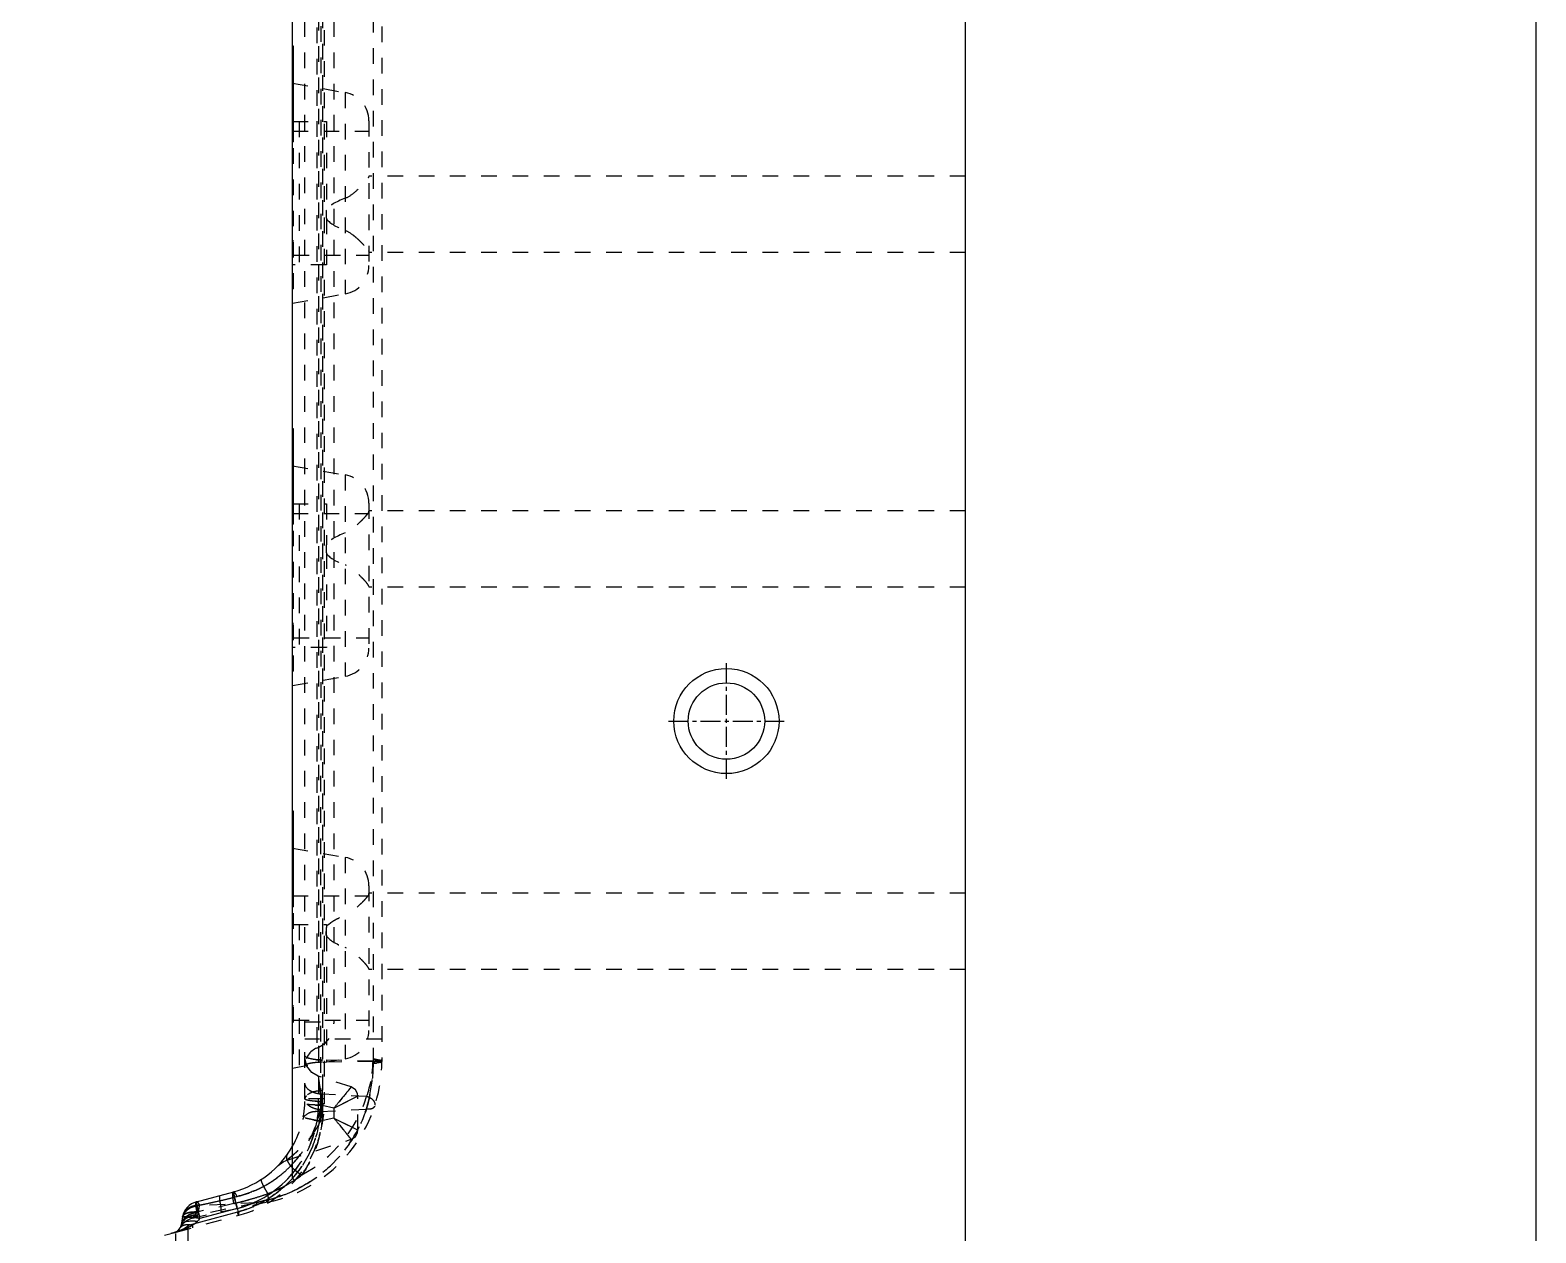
# Model space of a CAD drawing. Header units: millimetres. Extents: x 1572 to 4063, y -10865 to -3081.
# Drawn here: x 2905.6 to 3063.1, y -5954.5 to -5828.7 of the extents above; entities that cross this region are included whole.
import ezdxf

# ---------------------------------------------------------------- set-up
doc = ezdxf.new("R2010")
doc.units = ezdxf.units.MM
doc.header["$LTSCALE"] = 16.335
doc.linetypes.add('CENTER', pattern=[0.6, 0.375, -0.075, 0.075, -0.075])
doc.linetypes.add('HIDDEN', pattern=[0.2, 0.1, -0.1])
doc.layers.get('0').update_dxf_attribs({"linetype": 'CONTINUOUS'})
doc.layers.add('DEFAULT_2', color=8, linetype='HIDDEN')

msp = doc.modelspace()

# ---------------------------------------------------------------- linework, layer by layer
at = {"color": 7, "linetype": 'Continuous'}
for p, q in [((3003.456, -6047.99), (3003.457, -5667.99)), ((2933.077, -5948.821), (2933.077, -5723.853)), ((2933.197, -5830.411), (2933.077, -5830.411)), ((2933.197, -5840.411), (2933.197, -5830.411)), ((2933.197, -5840.411), (2933.077, -5840.411)), ((2933.197, -5870.411), (2933.077, -5870.411)), ((2933.197, -5880.411), (2933.197, -5870.411)), ((2933.197, -5880.411), (2933.077, -5880.411)), ((2933.197, -5910.411), (2933.077, -5910.411)), ((2933.197, -5920.411), (2933.197, -5910.411)), ((2933.197, -5920.411), (2933.077, -5920.411)), ((2923.036, -5951.266), (2926.934, -5950.222)), ((2921.577, -5952.859), (2921.429, -5953.697)), ((2927.343, -5952.344), (2922.165, -5953.732)), ((2927.301, -5951.981), (2923.403, -5953.026)), ((2919.688, -5954.765), (2920.911, -5954.437)), ((2922.165, -6047.99), (2922.165, -5953.732))]:
    msp.add_line(p, q, dxfattribs=at)
at = {"color": 1, "linetype": 'CENTER', "ltscale": 0.342088}
for p, q in [((2978.456, -5907.04), (2978.456, -5894.94)), ((2972.406, -5900.99), (2984.506, -5900.99))]:
    msp.add_line(p, q, dxfattribs=at)
msp.add_lwpolyline([(3063.099, -6133.841), (2308.268, -6133.841), (2308.268, -5613.499), (3063.099, -5613.499)], close=True)
at = {"color": 7, "linetype": 'Continuous'}
for radius in [5.5, 4]:
    msp.add_circle((2978.456, -5900.99), radius, dxfattribs=at)
for centre, radius, start, end in [((2924.333, -5940.514), 10.05, 284.99989, 330.59187), ((2924.512, -5941.026), 11.258, 317.81015, 319.54571), ((2923.557, -5953.208), 2.01, 104.99972, 169.99989), ((2960.37, -5943.307), 34.187, 193.49924, 194.69818), ((2919.812, -5973.906), 21.186, 81.94241, 82.15882), ((2919.512, -5976.027), 23.328, 80.3979, 81.94247), ((2951.316, -5979.333), 38.357, 136.69633, 137.31776), ((2957.94, -5943.967), 35.705, 193.57238, 194.6969), ((2924.42, -5941.215), 11.145, 284.9798, 286.45628), ((2914.432, -5935.155), 20.301, 287.13242, 288.15051), ((2915.495, -5938.388), 16.898, 288.14336, 288.89192), ((2916.236, -5940.561), 14.602, 288.90197, 289.39188), ((2916.786, -5942.121), 12.948, 289.38677, 290.10708), ((2920.439, -5953.523), 1.005, 314.65408, 349.99989), ((2917.95, -5945.268), 9.593, 290.04293, 291.86425), ((2923.101, -5954.939), 2.01, 135.4516, 151.97979), ((2919.056, -5948.039), 6.609, 291.91218, 293.16148), ((2921.948, -5954.528), 0.823, 116.194, 120.26638)]:
    msp.add_arc(centre, radius, start, end, dxfattribs=at)
for points, knots in [([(2933.077, -5948.821), (2932.566, -5949.383), (2931.448, -5950.402), (2929.512, -5951.611), (2928.086, -5952.146), (2927.343, -5952.344)], [0, 0, 0, 0, 0.3344149, 0.6615054, 1, 1, 1, 1]), ([(2927.578, -5951.903), (2928.583, -5951.607), (2930.518, -5950.727), (2932.149, -5949.363), (2932.853, -5948.586)], [0, 0, 0, 0, 0.4998282, 1, 1, 1, 1]), ([(2923.232, -5952.346), (2923.197, -5952.2), (2923.137, -5951.941), (2923.073, -5951.637), (2923.042, -5951.452), (2923.029, -5951.355), (2923.027, -5951.304), (2923.029, -5951.268), (2923.036, -5951.266)], [0, 0, 0, 0, 0.408917, 0.7252163, 0.8413008, 0.9261722, 0.9786942, 1, 1, 1, 1]), ([(2926.934, -5950.222), (2926.927, -5950.223), (2926.926, -5950.258), (2926.927, -5950.306), (2926.939, -5950.398), (2926.969, -5950.579), (2927.031, -5950.882), (2927.092, -5951.141), (2927.127, -5951.288)], [0, 0, 0, 0, 0.020259, 0.0707882, 0.1527347, 0.2658056, 0.5831241, 1, 1, 1, 1]), ([(2921.577, -5952.859), (2921.58, -5952.844), (2921.643, -5952.832), (2921.734, -5952.827), (2921.908, -5952.831), (2922.037, -5952.841), (2922.112, -5952.848)], [0, 0, 0, 0, 0.0792529, 0.2704481, 0.5779607, 1, 1, 1, 1]), ([(2922.112, -5952.848), (2922.157, -5952.852), (2922.354, -5952.872), (2922.55, -5952.897), (2922.703, -5952.918)], [0, 0, 0, 0, 0.2236701, 1, 1, 1, 1]), ([(2927.301, -5951.981), (2927.312, -5952.011), (2927.348, -5952.125), (2927.372, -5952.242), (2927.39, -5952.328)], [0, 0, 0, 0, 0.2622026, 1, 1, 1, 1]), ([(2921.586, -5953.497), (2921.565, -5953.511), (2921.496, -5953.562), (2921.44, -5953.638), (2921.429, -5953.697)], [0, 0, 0, 0, 0.2981889, 1, 1, 1, 1]), ([(2922.031, -5953.685), (2921.99, -5953.687), (2921.837, -5953.7), (2921.685, -5953.741), (2921.585, -5953.79)], [0, 0, 0, 0, 0.2716977, 1, 1, 1, 1]), ([(2921.946, -5953.36), (2921.91, -5953.368), (2921.785, -5953.399), (2921.663, -5953.447), (2921.586, -5953.497)], [0, 0, 0, 0, 0.2894241, 1, 1, 1, 1]), ([(2922.48, -5953.303), (2922.432, -5953.304), (2922.253, -5953.312), (2922.074, -5953.332), (2921.946, -5953.36)], [0, 0, 0, 0, 0.2700622, 1, 1, 1, 1])]:
    msp.add_open_spline(points, degree=3, knots=knots, dxfattribs=at)
for points in [[(2923.12, -5953.33), (2922.907, -5953.308), (2922.693, -5953.298), (2922.48, -5953.303)], [(2921.439, -5953.883), (2921.385, -5953.927), (2921.337, -5953.981), (2921.301, -5954.04)], [(2921.533, -5953.818), (2921.5, -5953.837), (2921.468, -5953.859), (2921.439, -5953.883)], [(2921.785, -5954.052), (2921.743, -5954.075), (2921.699, -5954.096), (2921.655, -5954.116)], [(2922.008, -5953.913), (2921.938, -5953.965), (2921.862, -5954.011), (2921.785, -5954.052)], [(2922.105, -5953.831), (2922.075, -5953.861), (2922.042, -5953.887), (2922.008, -5953.913)]]:
    msp.add_open_spline(points, degree=3, dxfattribs=at)
at = {"layer": 'DEFAULT_2', "color": 8, "linetype": 'HIDDEN'}
for p, q in [((2934.383, -5940.514), (2934.383, -5740.251)), ((2936.06, -5941.034), (2936.078, -5740.158)), ((2936.393, -5740.508), (2936.393, -5941.034)), ((2935.819, -5742.203), (2935.819, -5940.514)), ((2936.218, -5774.622), (2936.218, -5940.03)), ((2941.506, -5775.085), (2941.506, -5936.777)), ((2942.423, -5776.086), (2942.423, -5936.57)), ((2935.643, -5785.991), (2935.643, -5935.189)), ((2937.398, -5788.596), (2937.398, -5932.584)), ((2933.077, -5834.28), (2938.597, -5835.253)), ((2933.197, -5835.411), (2933.077, -5835.411)), ((2938.597, -5835.253), (2938.597, -5856.306)), ((2933.077, -5838.28), (2936.624, -5838.28)), ((2933.776, -5838.28), (2933.776, -5853.28)), ((2936.624, -5838.28), (2936.624, -5847.542)), ((2941.076, -5838.208), (2941.076, -5853.352)), ((2933.077, -5839.28), (2941.076, -5839.28)), ((2933.197, -5855.78), (2933.197, -5840.411)), ((3003.456, -5843.99), (2941.076, -5843.99)), ((2933.197, -5845.78), (2933.077, -5845.78)), ((2936.624, -5848.438), (2936.624, -5853.28)), ((2933.197, -5850.78), (2933.077, -5850.78)), ((2933.197, -5852.28), (2941.076, -5852.28)), ((3003.456, -5851.99), (2941.076, -5851.99)), ((2936.624, -5853.28), (2933.077, -5853.28)), ((2933.197, -5855.78), (2933.077, -5855.78)), ((2933.077, -5857.28), (2938.597, -5856.306)), ((2933.077, -5874.28), (2938.597, -5875.253)), ((2933.197, -5875.411), (2933.077, -5875.411)), ((2938.597, -5875.253), (2938.597, -5896.306)), ((2933.077, -5878.28), (2936.624, -5878.28)), ((2933.077, -5879.28), (2941.076, -5879.28)), ((2933.776, -5878.28), (2933.776, -5893.28)), ((2936.624, -5878.28), (2936.624, -5882.542)), ((2941.076, -5878.208), (2941.076, -5893.352)), ((3003.456, -5878.99), (2941.076, -5878.99)), ((2933.197, -5895.78), (2933.197, -5880.411)), ((2936.624, -5883.438), (2936.624, -5893.28)), ((2933.197, -5885.78), (2933.077, -5885.78)), ((3003.456, -5886.99), (2941.076, -5886.99)), ((2933.197, -5890.78), (2933.077, -5890.78)), ((2936.624, -5893.28), (2933.077, -5893.28)), ((2933.197, -5892.28), (2941.076, -5892.28)), ((2933.197, -5895.78), (2933.077, -5895.78)), ((2933.077, -5897.28), (2938.597, -5896.306)), ((2933.077, -5914.28), (2938.597, -5915.253)), ((2933.197, -5915.411), (2933.077, -5915.411)), ((2938.597, -5915.253), (2938.597, -5936.306)), ((2941.076, -5918.208), (2941.076, -5933.352)), ((2933.077, -5919.28), (2941.076, -5919.28)), ((3003.456, -5918.99), (2941.076, -5918.99)), ((2933.197, -5935.78), (2933.197, -5920.411)), ((2933.077, -5922.28), (2936.645, -5922.28)), ((2933.776, -5922.28), (2933.776, -5937.156)), ((2936.624, -5923.438), (2936.624, -5936.654)), ((2933.197, -5925.78), (2933.077, -5925.78)), ((3003.456, -5926.99), (2941.076, -5926.99)), ((2933.197, -5930.78), (2933.077, -5930.78)), ((2933.197, -5932.28), (2941.076, -5932.28)), ((2934.383, -5932.447), (2937.398, -5932.447)), ((2942.423, -5934.276), (2934.383, -5934.276)), ((2933.197, -5935.78), (2933.077, -5935.78)), ((2933.077, -5937.28), (2938.597, -5936.306)), ((2941.504, -5936.551), (2936.218, -5936.446)), ((2941.506, -5936.585), (2936.218, -5936.673)), ((2941.506, -5936.36), (2941.504, -5936.551)), ((2939.216, -5939.257), (2935.772, -5938.138)), ((2936.393, -5940.514), (2934.383, -5940.514)), ((2935.815, -5941.043), (2935.819, -5940.514)), ((2940.837, -5940.267), (2936.218, -5940.03)), ((2937.408, -5941.474), (2939.911, -5940.212)), ((2939.77, -5940.283), (2937.408, -5941.474)), ((2939.216, -5939.257), (2938.941, -5939.599)), ((2939.911, -5940.212), (2939.77, -5940.283)), ((2939.911, -5943.777), (2939.911, -5940.213)), ((2935.817, -5940.866), (2935.815, -5941.043)), ((2935.941, -5941.84), (2940.805, -5941.576)), ((2936.393, -5941.034), (2936.06, -5941.034)), ((2937.408, -5941.474), (2936.199, -5941.19)), ((2936.217, -5941.13), (2936.216, -5941.676)), ((2937.408, -5941.474), (2937.408, -5942.515)), ((2937.408, -5942.515), (2935.99, -5942.848)), ((2939.91, -5943.777), (2937.408, -5942.515)), ((2937.408, -5942.515), (2939.89, -5943.767)), ((2932.433, -5946.937), (2939.216, -5944.733)), ((2930.482, -5951.315), (2922.683, -5952.973)), ((2926.956, -5951.448), (2923.092, -5952.341)), ((2929.311, -5951.377), (2923.179, -5952.68)), ((2923.242, -5952.401), (2923.368, -5951.69)), ((2929.311, -5951.377), (2923.368, -5951.69)), ((2927.281, -5950.719), (2926.968, -5950.796)), ((2929.994, -5951.193), (2930.068, -5951.175)), ((2920.911, -5954.437), (2927.454, -5952.683)), ((2920.888, -5962.746), (2920.888, -5954.422))]:
    msp.add_line(p, q, dxfattribs=at)
for points in [[(2935.772, -5938.138), (2935.091, -5937.757), (2934.569, -5937.069), (2934.383, -5936.226)], [(2939.911, -5940.212), (2939.878, -5939.959), (2939.679, -5939.571), (2939.334, -5939.303), (2939.217, -5939.257)], [(2939.217, -5944.732), (2939.306, -5944.698), (2939.657, -5944.444), (2939.868, -5944.066), (2939.91, -5943.777)], [(2931.596, -5947.461), (2932.11, -5947.073), (2932.427, -5946.939)]]:
    msp.add_lwpolyline(points, dxfattribs=at)
for centre, radius, start, end in [((2938.076, -5838.208), 3, 359.99989, 79.99989), ((2938.076, -5853.352), 3, 279.99989, 359.99989), ((2938.076, -5878.208), 3, 359.99989, 79.99989), ((2938.076, -5893.352), 3, 279.99989, 359.99989), ((2938.076, -5918.208), 3, 359.99989, 79.99989), ((2934.598, -5932.591), 2.8, 291.91181, 359.99989), ((2938.076, -5933.352), 3, 279.99989, 359.99989), ((2936.393, -5937.053), 2.01, 111.91181, 179.99989), ((2927.348, -5936.57), 15.075, 281.99989, 359.99989), ((2936.37, -5928.676), 7.771, 263.60522, 268.87537), ((2929.652, -5936.342), 11.854, 340.66161, 358.9863), ((2924.723, -5936.783), 16.783, 348.67154, 0.02142), ((2929.82, -5936.352), 11.686, 352.55115, 359.02127), ((2941.374, -5940.433), 3.884, 82.66408, 88.07505), ((2941.43, -5940.585), 4.225, 84.02199, 88.97724), ((2941.43, -5931.947), 4.639, 270.92912, 275.44122), ((2941.43, -5932.511), 4.266, 271.01253, 275.92024), ((3213.794, -5899.004), 280.763, 188.01207, 188.34353), ((2924.333, -5940.514), 10.05, 330.59187, 359.99989), ((2927.269, -5935.937), 14.242, 298.45708, 342.30096), ((2936.377, -5943.759), 4.127, 92.21014, 102.20112), ((2927.204, -5939.623), 9.014, 345.75907, 359.92567), ((3270.791, -5890.865), 338.338, 188.30678, 188.48397), ((2927.322, -5939.634), 8.896, 350.43195, 359.99177), ((2924.966, -5936.826), 16.536, 345.01901, 347.09503), ((2925.009, -5936.835), 16.492, 347.09439, 348.65367), ((2924.333, -5940.888), 11.483, 284.97894, 359.22937), ((2924.333, -5941.034), 12.06, 284.99989, 359.99989), ((2935.703, -5944.714), 2.883, 85.26912, 97.9632), ((2936.355, -5927.854), 12.928, 266.04261, 269.11603), ((2956.46, -5583.031), 358.732, 266.64829, 266.76218), ((2924.443, -5939.307), 11.774, 341.991, 347.57394), ((2927.113, -5939.603), 9.107, 345.77698, 350.46045), ((2924.164, -5940.515), 12.054, 348.83844, 356.78677), ((2931.467, -5941.482), 4.741, 5.17394, 8.50989), ((2931.499, -5941.478), 4.708, 3.50257, 8.51912), ((2931.605, -5941.469), 4.603, 3.47306, 5.16882), ((2917.571, -5924.644), 26.014, 319.6883, 319.89842), ((2927.293, -5937.165), 14.214, 327.34292, 341.91187), ((2925.043, -5936.847), 16.456, 343.29771, 345.02004), ((2956.249, -5840.892), 103.949, 258.36805, 258.76166), ((2928.492, -5939.434), 8.229, 327.18526, 330.44207), ((2924.377, -5939.286), 11.843, 341.02831, 341.99432), ((2927.171, -5937.065), 14.371, 299.49237, 327.2701), ((2923.327, -5934.692), 15.257, 307.88091, 309.70353), ((2923.755, -5935.198), 14.595, 309.68053, 312.35525), ((2924.6, -5939.448), 11.57, 319.11391, 320.81788), ((2924.414, -5939.261), 11.834, 308.36671, 311.54578), ((2924.449, -5939.301), 11.781, 311.54811, 312.02328), ((2924.488, -5939.344), 11.723, 312.02078, 316.27004), ((2935.506, -5945.399), 3.357, 220.52182, 223.30527), ((2924.566, -5939.419), 11.615, 316.2738, 319.11389), ((2935.781, -5945.138), 3.737, 223.33693, 231.47773), ((2936, -5944.862), 4.089, 231.48453, 238.1481), ((2924.706, -5936.127), 15.475, 304.94751, 307.16865), ((2935.925, -5944.986), 3.944, 238.12163, 241.70093), ((2924.694, -5939.544), 11.449, 291.87253, 295.27035), ((2924.922, -5940.047), 10.897, 295.31653, 299.37561), ((2939.781, -5944.685), 10.906, 208.34419, 211.70878), ((2926.067, -5938.292), 12.911, 290.09507, 296.06186), ((2923.916, -5940.476), 12.392, 307.05653, 317.66564), ((2925.79, -5937.698), 13.567, 296.00991, 298.00534), ((2925.853, -5937.814), 13.434, 298.00088, 301.74457), ((2925.597, -5937.413), 13.91, 301.77261, 304.57277), ((2926.942, -5936.663), 14.834, 294.29699, 296.80023), ((2925.159, -5936.768), 14.69, 304.55175, 304.93083), ((2927.067, -5936.911), 14.556, 296.79983, 299.54862), ((2919.972, -5950.782), 3.515, 345.02698, 346.36928), ((2913.211, -5900.131), 52.476, 281.18228, 282.52686), ((2906.883, -5871.664), 81.638, 282.52928, 283.44646), ((2887.242, -5789.371), 166.242, 283.43479, 283.82552), ((2919.213, -5917.967), 34.365, 283.0219, 283.28478), ((2919.234, -5918.058), 34.271, 283.28481, 283.4847), ((2919.324, -5918.427), 33.891, 283.48198, 285.15045), ((2924.36, -5941.141), 11.593, 285.67833, 295.97943), ((2919.536, -5919.205), 33.085, 285.14886, 287.04213), ((2919.697, -5919.739), 32.528, 287.04658, 287.33913), ((2935.016, -5971.259), 20.685, 104.05121, 106.0102), ((2920.487, -5922.218), 29.926, 287.30977, 289.55464), ((2924.452, -5941.344), 11.371, 296.00665, 296.40171), ((2924.423, -5941.286), 11.435, 296.40265, 299.59037), ((2936.401, -5976.458), 26.064, 103.40485, 104.06173), ((2924.112, -5940.75), 12.055, 299.62015, 307.0989), ((2932.007, -5950.499), 1.756, 200.15916, 201.91859), ((2926.773, -5936.259), 15.271, 283.58305, 288.95623), ((2926.462, -5951.165), 4.11, 5.59269, 10.47644), ((2927.42, -5951.071), 3.147, 3.43252, 5.59564), ((2926.82, -5936.389), 15.134, 288.94908, 294.28992), ((2922.749, -5953.197), 1.213, 164.04488, 169.9503), ((2922.953, -5954.053), 1.575, 125.55843, 146.64299), ((2923.101, -5954.939), 2.01, 101.99989, 135.4516), ((2922.956, -5953.155), 1.415, 145.52887, 155.00857), ((2923.024, -5953.304), 1.509, 146.74305, 151.31768), ((2923.078, -5953.341), 1.575, 125.56164, 146.68058), ((2922.878, -5955.723), 3.385, 93.6911, 96.10721), ((2923.128, -5954.927), 2.247, 88.7019, 104.2137), ((2922.906, -5956.195), 3.859, 87.24863, 93.66101), ((2925.521, -5954.133), 3.014, 148.50845, 150.5758), ((2921.773, -5950.915), 2.257, 304.24919, 308.55563), ((2920.283, -5951.88), 3.005, 344.55885, 350.00925), ((2920.189, -5951.857), 3.101, 344.61206, 346.38454), ((2924.343, -5941.09), 11.647, 284.93813, 285.69178), ((2914.903, -5936.617), 18.765, 287.87125, 288.4667), ((2920.439, -5953.523), 1.005, 284.99989, 314.65408), ((2915.557, -5938.576), 16.7, 288.46782, 288.89226), ((2916.447, -5941.164), 13.964, 288.8758, 289.88365), ((2917.832, -5944.965), 9.918, 289.82887, 291.76573), ((2922.554, -5954.107), 1.189, 160.14254, 164.54267), ((2922.624, -5953.909), 1.214, 163.99275, 169.94962), ((2922.66, -5954.146), 1.301, 151.80792, 160.08688), ((2922.726, -5953.938), 1.32, 159.00487, 164.00826), ((2922.434, -5953.896), 1.026, 152.41997, 158.95431), ((2918.778, -5947.36), 7.343, 291.83722, 292.25364), ((2922.748, -5954.193), 1.401, 147.06273, 151.85688), ((2919.081, -5948.1), 6.543, 292.25352, 292.7346), ((2922.798, -5954.225), 1.461, 141.96657, 147.06386), ((2919.313, -5948.653), 5.944, 292.7357, 293.19909), ((2920.859, -5952.323), 1.962, 298.21007, 302.17616), ((2919.252, -5947.905), 6.718, 294.12106, 295.72781), ((2918.963, -5947.318), 7.373, 295.76792, 299.46542), ((2921.533, -5951.756), 2.238, 307.02088, 309.86828)]:
    msp.add_arc(centre, radius, start, end, dxfattribs=at)
for centre, start_param, end_param in [((2959.166, -5847.99), 2.7062316, 3.0293748), ((2959.166, -5847.99), -3.0293748, -2.7062316), ((2959.166, -5882.99), 2.7062316, 3.0293748), ((2959.166, -5882.99), -3.0293748, -2.7062316), ((2959.166, -5922.99), -3.0293748, -2.7062316)]:
    msp.add_ellipse(centre, major_axis=(22.685, 0), ratio=0.176327, start_param=start_param, end_param=end_param, dxfattribs=at)
for points, knots in [([(2938.597, -5846.303), (2938.952, -5846.168), (2939.55, -5845.737), (2940.186, -5845.15), (2940.607, -5844.71), (2940.847, -5844.438), (2940.999, -5844.229), (2941.076, -5844.098), (2941.076, -5844.047)], [0, 0, 0, 0, 0.3353039, 0.6369211, 0.766415, 0.8746103, 0.9543723, 1, 1, 1, 1]), ([(2938.597, -5849.677), (2938.952, -5849.811), (2939.55, -5850.243), (2940.186, -5850.829), (2940.607, -5851.27), (2940.847, -5851.542), (2940.999, -5851.751), (2941.076, -5851.881), (2941.076, -5851.933)], [0, 0, 0, 0, 0.3353039, 0.6369211, 0.766415, 0.8746103, 0.9543723, 1, 1, 1, 1]), ([(2940.594, -5851.26), (2940.328, -5850.971), (2939.884, -5850.538), (2939.219, -5850.001), (2938.818, -5849.761), (2938.597, -5849.677)], [0, 0, 0, 0, 0.4600467, 0.7233234, 1, 1, 1, 1]), ([(2940.961, -5879.28), (2940.852, -5879.434), (2940.56, -5879.766), (2940.045, -5880.286), (2939.402, -5880.85), (2938.89, -5881.192), (2938.597, -5881.303)], [0, 0, 0, 0, 0.1802658, 0.4217587, 0.699902, 1, 1, 1, 1]), ([(2940.188, -5880.137), (2940.345, -5879.983), (2940.613, -5879.707), (2940.866, -5879.415), (2940.961, -5879.28)], [0, 0, 0, 0, 0.5701168, 1, 1, 1, 1]), ([(2941.076, -5879.042), (2941.076, -5879.076), (2941.04, -5879.161), (2940.993, -5879.235), (2940.961, -5879.28)], [0, 0, 0, 0, 0.3778653, 1, 1, 1, 1]), ([(2941.049, -5879.136), (2941.053, -5879.127), (2941.066, -5879.097), (2941.076, -5879.065), (2941.076, -5879.042)], [0, 0, 0, 0, 0.3080894, 1, 1, 1, 1]), ([(2941.076, -5886.933), (2941.076, -5886.881), (2940.999, -5886.751), (2940.846, -5886.542), (2940.607, -5886.27), (2940.186, -5885.829), (2939.55, -5885.243), (2938.952, -5884.811), (2938.597, -5884.677)], [0, 0, 0, 0, 0.0456126, 0.1253641, 0.2335645, 0.3630692, 0.6647095, 1, 1, 1, 1]), ([(2940.961, -5919.28), (2940.852, -5919.434), (2940.56, -5919.766), (2940.045, -5920.286), (2939.402, -5920.85), (2938.89, -5921.192), (2938.597, -5921.303)], [0, 0, 0, 0, 0.1802658, 0.4217587, 0.699902, 1, 1, 1, 1]), ([(2940.188, -5920.137), (2940.345, -5919.983), (2940.613, -5919.707), (2940.865, -5919.415), (2940.961, -5919.28)], [0, 0, 0, 0, 0.5701168, 1, 1, 1, 1]), ([(2941.076, -5919.042), (2941.076, -5919.076), (2941.04, -5919.161), (2940.993, -5919.235), (2940.961, -5919.28)], [0, 0, 0, 0, 0.3778653, 1, 1, 1, 1]), ([(2941.049, -5919.136), (2941.053, -5919.127), (2941.066, -5919.097), (2941.076, -5919.065), (2941.076, -5919.042)], [0, 0, 0, 0, 0.3080894, 1, 1, 1, 1]), ([(2936.624, -5922.411), (2936.706, -5922.364), (2936.865, -5922.259), (2937.085, -5922.078), (2937.313, -5921.907), (2937.644, -5921.721), (2938.069, -5921.512), (2938.42, -5921.37), (2938.597, -5921.303)], [0, 0, 0, 0, 0.1251014, 0.2504391, 0.3754466, 0.5005557, 0.7504113, 1, 1, 1, 1]), ([(2936.645, -5922.28), (2936.637, -5922.398), (2936.612, -5922.633), (2936.613, -5922.871), (2936.613, -5922.99)], [0, 0, 0, 0, 0.4978755, 1, 1, 1, 1]), ([(2941.076, -5926.933), (2941.076, -5926.881), (2940.999, -5926.751), (2940.846, -5926.542), (2940.607, -5926.27), (2940.186, -5925.829), (2939.55, -5925.243), (2938.952, -5924.811), (2938.597, -5924.677)], [0, 0, 0, 0, 0.0456126, 0.1253641, 0.2335645, 0.3630692, 0.6647095, 1, 1, 1, 1]), ([(2936.218, -5936.446), (2935.98, -5936.441), (2935.54, -5936.414), (2935.03, -5936.337), (2934.699, -5936.239), (2934.513, -5936.162), (2934.383, -5936.06), (2934.383, -5935.989)], [0, 0, 0, 0, 0.3668147, 0.6753125, 0.7957221, 0.8896211, 1, 1, 1, 1]), ([(2934.911, -5936.299), (2934.775, -5936.265), (2934.588, -5936.213), (2934.383, -5936.059), (2934.383, -5935.989)], [0, 0, 0, 0, 0.6671627, 1, 1, 1, 1]), ([(2936.218, -5936.673), (2935.98, -5936.677), (2935.546, -5936.696), (2934.961, -5936.78), (2934.601, -5936.86), (2934.383, -5936.989), (2934.383, -5937.054)], [0, 0, 0, 0, 0.3727549, 0.6850751, 0.8985138, 1, 1, 1, 1]), ([(2935.512, -5936.71), (2935.235, -5936.736), (2934.867, -5936.79), (2934.495, -5936.91), (2934.383, -5937.01), (2934.383, -5937.054)], [0, 0, 0, 0, 0.6880307, 0.8920449, 1, 1, 1, 1]), ([(2936.218, -5936.673), (2936.157, -5936.674), (2935.922, -5936.68), (2935.686, -5936.694), (2935.512, -5936.71)], [0, 0, 0, 0, 0.2572951, 1, 1, 1, 1]), ([(2941.506, -5936.777), (2941.506, -5937.209), (2941.444, -5938.829), (2941.147, -5940.439), (2940.805, -5941.576)], [0, 0, 0, 0, 0.2668934, 1, 1, 1, 1]), ([(2942.421, -5936.795), (2942.422, -5936.76), (2942.321, -5936.681), (2942.025, -5936.591), (2941.724, -5936.559), (2941.504, -5936.551)], [0, 0, 0, 0, 0.1081419, 0.3245744, 1, 1, 1, 1]), ([(2941.506, -5936.36), (2941.621, -5936.362), (2941.838, -5936.374), (2942.131, -5936.417), (2942.317, -5936.466), (2942.423, -5936.536), (2942.423, -5936.57)], [0, 0, 0, 0, 0.3591203, 0.6807011, 0.8965101, 1, 1, 1, 1]), ([(2941.506, -5936.585), (2941.625, -5936.583), (2941.842, -5936.573), (2942.134, -5936.532), (2942.314, -5936.491), (2942.423, -5936.427), (2942.423, -5936.394)], [0, 0, 0, 0, 0.372712, 0.6849625, 0.8984708, 1, 1, 1, 1]), ([(2942.423, -5936.57), (2942.423, -5936.603), (2942.317, -5936.672), (2942.132, -5936.721), (2941.838, -5936.763), (2941.621, -5936.775), (2941.506, -5936.777)], [0, 0, 0, 0, 0.1029461, 0.3186138, 0.6404197, 1, 1, 1, 1]), ([(2942.423, -5936.394), (2942.423, -5936.415), (2942.37, -5936.462), (2942.19, -5936.526), (2942.008, -5936.551), (2941.87, -5936.565)], [0, 0, 0, 0, 0.103406, 0.3026848, 1, 1, 1, 1]), ([(2942.423, -5936.57), (2942.423, -5936.591), (2942.372, -5936.642), (2942.191, -5936.713), (2942.008, -5936.74), (2941.87, -5936.755)], [0, 0, 0, 0, 0.1082085, 0.3083781, 1, 1, 1, 1]), ([(2936.218, -5940.03), (2935.984, -5940.018), (2935.636, -5939.96), (2935.201, -5939.81), (2934.722, -5939.572), (2934.383, -5939.172), (2934.383, -5938.854)], [0, 0, 0, 0, 0.3015273, 0.4503939, 0.5892381, 1, 1, 1, 1]), ([(2934.525, -5939.281), (2934.503, -5939.247), (2934.427, -5939.116), (2934.383, -5938.964), (2934.383, -5938.854)], [0, 0, 0, 0, 0.2732911, 1, 1, 1, 1]), ([(2936.156, -5940.78), (2936.063, -5940.157), (2936.016, -5939.901), (2935.741, -5937.879), (2935.772, -5938.138)], [0, 0, 0, 0, 0.7075722, 1, 1, 1, 1]), ([(2936.218, -5939.635), (2935.985, -5939.644), (2935.532, -5939.705), (2934.874, -5939.88), (2934.383, -5940.249), (2934.383, -5940.514)], [0, 0, 0, 0, 0.3262621, 0.6276943, 1, 1, 1, 1]), ([(2934.525, -5940.194), (2934.503, -5940.22), (2934.431, -5940.312), (2934.383, -5940.43), (2934.383, -5940.514)], [0, 0, 0, 0, 0.2867445, 1, 1, 1, 1]), ([(2936.218, -5941.676), (2935.984, -5941.664), (2935.637, -5941.607), (2935.201, -5941.459), (2934.724, -5941.225), (2934.383, -5940.83), (2934.383, -5940.514)], [0, 0, 0, 0, 0.302673, 0.4519604, 0.5910208, 1, 1, 1, 1]), ([(2936.156, -5940.781), (2935.931, -5940.777), (2935.507, -5940.759), (2934.96, -5940.711), (2934.596, -5940.64), (2934.43, -5940.577), (2934.383, -5940.533), (2934.383, -5940.514)], [0, 0, 0, 0, 0.3704273, 0.6972598, 0.9103399, 0.9691542, 1, 1, 1, 1]), ([(2935.463, -5940.751), (2935.312, -5940.741), (2935.049, -5940.719), (2934.7, -5940.662), (2934.503, -5940.611), (2934.383, -5940.547), (2934.383, -5940.514)], [0, 0, 0, 0, 0.4031764, 0.71404, 0.9115424, 1, 1, 1, 1]), ([(2935.505, -5939.909), (2935.397, -5939.878), (2935.029, -5939.751), (2934.68, -5939.515), (2934.525, -5939.281)], [0, 0, 0, 0, 0.2855247, 1, 1, 1, 1]), ([(2936.218, -5940.03), (2936.159, -5940.027), (2935.918, -5940.007), (2935.68, -5939.96), (2935.505, -5939.909)], [0, 0, 0, 0, 0.2445773, 1, 1, 1, 1]), ([(2936.216, -5941.676), (2936.216, -5941.54), (2936.218, -5940.992), (2936.219, -5940.443), (2936.22, -5940.03)], [0, 0, 0, 0, 0.2470919, 1, 1, 1, 1]), ([(2937.408, -5941.474), (2937.636, -5941.205), (2937.962, -5940.804), (2938.378, -5940.295), (2938.652, -5939.957), (2938.868, -5939.693), (2939.065, -5939.439), (2939.125, -5939.381), (2939.225, -5939.239), (2939.216, -5939.257)], [0, 0, 0, 0, 0.3702951, 0.5402303, 0.6921405, 0.8200839, 0.9176209, 0.9790448, 1, 1, 1, 1]), ([(2937.408, -5941.474), (2937.636, -5941.205), (2937.962, -5940.804), (2938.378, -5940.295), (2938.652, -5939.957), (2938.868, -5939.693), (2939.065, -5939.439), (2939.125, -5939.381), (2939.225, -5939.239), (2939.216, -5939.257)], [0, 0, 0, 0, 0.3702951, 0.5402303, 0.6921405, 0.8200839, 0.9176209, 0.9790448, 1, 1, 1, 1]), ([(2937.408, -5941.474), (2937.636, -5941.205), (2937.962, -5940.804), (2938.378, -5940.295), (2938.652, -5939.957), (2938.868, -5939.693), (2939.065, -5939.439), (2939.125, -5939.381), (2939.225, -5939.239), (2939.216, -5939.257)], [0, 0, 0, 0, 0.3702951, 0.5402303, 0.6921405, 0.8200839, 0.9176209, 0.9790448, 1, 1, 1, 1]), ([(2937.408, -5941.474), (2937.636, -5941.205), (2937.962, -5940.804), (2938.378, -5940.295), (2938.652, -5939.957), (2938.868, -5939.693), (2939.065, -5939.439), (2939.125, -5939.381), (2939.225, -5939.239), (2939.216, -5939.257)], [0, 0, 0, 0, 0.3702951, 0.5402303, 0.6921405, 0.8200839, 0.9176209, 0.9790448, 1, 1, 1, 1]), ([(2937.408, -5941.474), (2937.636, -5941.205), (2937.962, -5940.804), (2938.378, -5940.295), (2938.652, -5939.957), (2938.868, -5939.693), (2939.065, -5939.439), (2939.125, -5939.381), (2939.225, -5939.239), (2939.216, -5939.257)], [0, 0, 0, 0, 0.3702951, 0.5402303, 0.6921405, 0.8200839, 0.9176209, 0.9790448, 1, 1, 1, 1]), ([(2937.408, -5941.474), (2937.636, -5941.205), (2937.962, -5940.804), (2938.378, -5940.295), (2938.652, -5939.957), (2938.868, -5939.693), (2939.065, -5939.439), (2939.125, -5939.381), (2939.225, -5939.239), (2939.216, -5939.257)], [0, 0, 0, 0, 0.3702951, 0.5402303, 0.6921405, 0.8200839, 0.9176209, 0.9790448, 1, 1, 1, 1]), ([(2937.408, -5941.474), (2937.636, -5941.205), (2937.962, -5940.804), (2938.378, -5940.295), (2938.652, -5939.957), (2938.868, -5939.693), (2939.065, -5939.439), (2939.125, -5939.381), (2939.225, -5939.239), (2939.216, -5939.257)], [0, 0, 0, 0, 0.3702951, 0.5402303, 0.6921405, 0.8200839, 0.9176209, 0.9790448, 1, 1, 1, 1]), ([(2938.941, -5939.599), (2938.847, -5939.717), (2938.359, -5940.32), (2937.872, -5940.924), (2937.469, -5941.402)], [0, 0, 0, 0, 0.19439, 1, 1, 1, 1]), ([(2941.707, -5941.161), (2941.762, -5940.988), (2941.582, -5940.641), (2941.214, -5940.405), (2940.966, -5940.3), (2940.837, -5940.267)], [0, 0, 0, 0, 0.408126, 0.7017754, 1, 1, 1, 1]), ([(2941.232, -5940.426), (2941.2, -5940.408), (2941.073, -5940.343), (2940.939, -5940.293), (2940.837, -5940.267)], [0, 0, 0, 0, 0.2615166, 1, 1, 1, 1]), ([(2941.707, -5941.161), (2941.747, -5941.036), (2941.637, -5940.7), (2941.386, -5940.511), (2941.232, -5940.426)], [0, 0, 0, 0, 0.4264589, 1, 1, 1, 1]), ([(2927.281, -5950.719), (2927.867, -5950.565), (2929.006, -5950.199), (2930.587, -5949.41), (2931.975, -5948.415), (2933.542, -5946.924), (2935.026, -5944.762), (2935.73, -5942.817), (2935.941, -5941.84)], [0, 0, 0, 0, 0.1391452, 0.2741891, 0.4045277, 0.530336, 0.7702271, 1, 1, 1, 1]), ([(2940.805, -5941.576), (2940.452, -5942.658), (2939.459, -5944.791), (2937.175, -5947.6), (2934.098, -5949.854), (2931.65, -5950.792), (2930.359, -5951.104)], [0, 0, 0, 0, 0.2318435, 0.4736133, 0.7295115, 1, 1, 1, 1]), ([(2933.077, -5948.821), (2934.03, -5947.778), (2935.161, -5945.906), (2935.934, -5943.169), (2936.048, -5941.744), (2936.06, -5941.034)], [0, 0, 0, 0, 0.4988323, 0.7493716, 1, 1, 1, 1]), ([(2933.078, -5948.33), (2933.931, -5947.33), (2935.289, -5945.005), (2935.797, -5942.362), (2935.815, -5941.043)], [0, 0, 0, 0, 0.4991871, 1, 1, 1, 1]), ([(2934.055, -5948.459), (2934.42, -5947.956), (2935.05, -5946.897), (2935.732, -5945.204), (2936.123, -5943.45), (2936.204, -5942.266), (2936.218, -5941.676)], [0, 0, 0, 0, 0.2575338, 0.5086142, 0.7551824, 1, 1, 1, 1]), ([(2935.941, -5941.84), (2935.736, -5941.824), (2935.329, -5941.836), (2934.654, -5941.985), (2934.215, -5942.367), (2934.152, -5942.656)], [0, 0, 0, 0, 0.2956515, 0.5759742, 1, 1, 1, 1]), ([(2936.199, -5941.19), (2935.968, -5941.177), (2935.629, -5941.158), (2935.194, -5941.132), (2934.913, -5941.115), (2934.688, -5941.101), (2934.536, -5941.092), (2934.45, -5941.084), (2934.404, -5941.084), (2934.385, -5941.077), (2934.367, -5941.08), (2934.367, -5941.078)], [0, 0, 0, 0, 0.3775125, 0.5558817, 0.7121466, 0.8366651, 0.9267639, 0.9586152, 0.9815132, 0.9953431, 1, 1, 1, 1]), ([(2935.815, -5941.043), (2935.889, -5941.043), (2936.026, -5941.041), (2936.189, -5941.041), (2936.291, -5941.038), (2936.347, -5941.04), (2936.37, -5941.033), (2936.393, -5941.038), (2936.393, -5941.034)], [0, 0, 0, 0, 0.3845604, 0.713828, 0.8366506, 0.9262834, 0.9812148, 1, 1, 1, 1]), ([(2935.815, -5941.043), (2935.891, -5941.043), (2936.001, -5941.042), (2936.139, -5941.041), (2936.227, -5941.04), (2936.294, -5941.038), (2936.349, -5941.04), (2936.371, -5941.033), (2936.393, -5941.038), (2936.393, -5941.034)], [0, 0, 0, 0, 0.3923416, 0.569461, 0.7220993, 0.842809, 0.9296895, 0.9822334, 1, 1, 1, 1]), ([(2941.672, -5941.267), (2941.631, -5941.394), (2941.42, -5941.552), (2941.1, -5941.599), (2940.905, -5941.591), (2940.805, -5941.576)], [0, 0, 0, 0, 0.4084005, 0.6902406, 1, 1, 1, 1]), ([(2941.654, -5941.312), (2941.637, -5941.346), (2941.53, -5941.491), (2941.345, -5941.558), (2941.207, -5941.579)], [0, 0, 0, 0, 0.2123919, 1, 1, 1, 1]), ([(2932.429, -5946.938), (2932.428, -5946.944), (2932.463, -5946.904), (2932.494, -5946.894), (2932.57, -5946.829), (2932.655, -5946.767), (2932.757, -5946.687), (2932.908, -5946.567), (2933.112, -5946.4), (2933.365, -5946.184), (2933.718, -5945.868), (2934.163, -5945.438), (2934.679, -5944.872), (2935.175, -5944.256), (2935.619, -5943.579), (2935.869, -5943.095), (2935.99, -5942.849)], [0, 0, 0, 0, 0.0035041, 0.0140033, 0.0303559, 0.0509499, 0.0745481, 0.1005067, 0.1572863, 0.2184609, 0.2826147, 0.4170329, 0.5571892, 0.7017937, 0.8498612, 1, 1, 1, 1]), ([(2935.577, -5943.136), (2935.466, -5943.457), (2934.961, -5944.746), (2934.229, -5945.948), (2933.568, -5946.758)], [0, 0, 0, 0, 0.2450298, 1, 1, 1, 1]), ([(2934.359, -5942.283), (2934.332, -5942.311), (2934.241, -5942.421), (2934.174, -5942.554), (2934.152, -5942.656)], [0, 0, 0, 0, 0.2693265, 1, 1, 1, 1]), ([(2935.99, -5942.849), (2935.763, -5942.803), (2935.429, -5942.736), (2935.002, -5942.647), (2934.726, -5942.589), (2934.505, -5942.54), (2934.356, -5942.506), (2934.272, -5942.484), (2934.228, -5942.474), (2934.21, -5942.465), (2934.192, -5942.462), (2934.193, -5942.46)], [0, 0, 0, 0, 0.3771969, 0.5554895, 0.7117166, 0.8362291, 0.9263565, 0.9582395, 0.981187, 0.9951017, 1, 1, 1, 1]), ([(2935.99, -5942.849), (2935.763, -5942.803), (2935.429, -5942.736), (2935.002, -5942.647), (2934.726, -5942.589), (2934.505, -5942.54), (2934.356, -5942.506), (2934.272, -5942.484), (2934.228, -5942.474), (2934.21, -5942.465), (2934.192, -5942.462), (2934.193, -5942.46)], [0, 0, 0, 0, 0.3771969, 0.5554895, 0.7117166, 0.8362291, 0.9263565, 0.9582395, 0.981187, 0.9951017, 1, 1, 1, 1]), ([(2939.216, -5944.733), (2939.202, -5944.719), (2939.157, -5944.654), (2939.046, -5944.523), (2938.876, -5944.308), (2938.548, -5943.903), (2938.053, -5943.297), (2937.636, -5942.785), (2937.408, -5942.515)], [0, 0, 0, 0, 0.0209324, 0.0823758, 0.1799394, 0.3079137, 0.6297024, 1, 1, 1, 1]), ([(2937.408, -5942.515), (2937.619, -5942.765), (2938.218, -5943.498), (2938.815, -5944.232), (2939.202, -5944.715)], [0, 0, 0, 0, 0.3457292, 1, 1, 1, 1]), ([(2935.95, -5944.179), (2935.79, -5944.935), (2935.298, -5946.436), (2934.524, -5947.815), (2934.055, -5948.459)], [0, 0, 0, 0, 0.4924109, 1, 1, 1, 1]), ([(2932.696, -5946.734), (2932.632, -5946.784), (2932.549, -5946.858), (2932.449, -5946.914), (2932.429, -5946.938)], [0, 0, 0, 0, 0.7222606, 1, 1, 1, 1]), ([(2934.055, -5948.458), (2933.806, -5948.324), (2933.444, -5948.077), (2933.027, -5947.677), (2932.762, -5947.35), (2932.58, -5947.02), (2932.461, -5946.66), (2932.495, -5946.379), (2932.58, -5946.257)], [0, 0, 0, 0, 0.2962876, 0.453742, 0.6033153, 0.7349759, 0.8442463, 1, 1, 1, 1]), ([(2932.954, -5947.581), (2932.848, -5947.457), (2932.688, -5947.238), (2932.539, -5946.912), (2932.462, -5946.598), (2932.506, -5946.364), (2932.58, -5946.257)], [0, 0, 0, 0, 0.3362703, 0.5525363, 0.732559, 1, 1, 1, 1]), ([(2931.759, -5948.54), (2931.643, -5948.632), (2931.166, -5948.995), (2930.661, -5949.322), (2930.267, -5949.543)], [0, 0, 0, 0, 0.2466178, 1, 1, 1, 1]), ([(2930.503, -5950.417), (2930.83, -5950.298), (2932.084, -5949.78), (2933.253, -5949.067), (2934.055, -5948.459)], [0, 0, 0, 0, 0.2569932, 1, 1, 1, 1]), ([(2930.503, -5950.417), (2930.388, -5950.231), (2930.19, -5949.89), (2929.955, -5949.415), (2929.845, -5949.132), (2929.82, -5948.934), (2929.858, -5948.909)], [0, 0, 0, 0, 0.3941038, 0.7190727, 0.9180645, 1, 1, 1, 1]), ([(2930.183, -5949.863), (2930.117, -5949.742), (2930.006, -5949.527), (2929.885, -5949.232), (2929.829, -5949.049), (2929.831, -5948.927), (2929.858, -5948.909)], [0, 0, 0, 0, 0.4020529, 0.7100297, 0.9064827, 1, 1, 1, 1]), ([(2933.339, -5949.055), (2933.336, -5949.047), (2933.301, -5949.03), (2933.256, -5948.976), (2933.171, -5948.907), (2933.11, -5948.851), (2933.077, -5948.821)], [0, 0, 0, 0, 0.0763547, 0.2929729, 0.617885, 1, 1, 1, 1]), ([(2933.339, -5949.055), (2933.342, -5949.052), (2933.315, -5949.042), (2933.311, -5949.03), (2933.301, -5949.022)], [0, 0, 0, 0, 0.2567505, 1, 1, 1, 1]), ([(2923.368, -5951.69), (2923.155, -5951.692), (2922.729, -5951.76), (2921.996, -5952.085), (2921.619, -5952.622), (2921.555, -5952.986)], [0, 0, 0, 0, 0.2684219, 0.5349997, 1, 1, 1, 1]), ([(2923.388, -5951.61), (2923.175, -5951.61), (2922.75, -5951.673), (2922.022, -5951.98), (2921.64, -5952.503), (2921.577, -5952.859)], [0, 0, 0, 0, 0.2718662, 0.5399662, 1, 1, 1, 1]), ([(2923.092, -5952.341), (2923.064, -5952.201), (2923.02, -5951.951), (2922.982, -5951.609), (2922.976, -5951.408), (2923.005, -5951.275), (2923.036, -5951.266)], [0, 0, 0, 0, 0.3903446, 0.7067975, 0.910161, 1, 1, 1, 1]), ([(2923.036, -5951.266), (2923.019, -5951.271), (2922.99, -5951.325), (2922.974, -5951.495), (2922.987, -5951.658), (2923.002, -5951.782)], [0, 0, 0, 0, 0.1019275, 0.2960189, 1, 1, 1, 1]), ([(2923.036, -5951.266), (2923.024, -5951.269), (2923.03, -5951.335), (2923.035, -5951.418), (2923.065, -5951.587), (2923.106, -5951.796), (2923.164, -5952.058), (2923.261, -5952.473), (2923.344, -5952.8), (2923.403, -5953.026)], [0, 0, 0, 0, 0.0212742, 0.0772992, 0.1677712, 0.2896497, 0.4391027, 0.6112998, 1, 1, 1, 1]), ([(2923.388, -5951.61), (2923.333, -5951.514), (2923.254, -5951.38), (2923.092, -5951.251), (2923.036, -5951.266)], [0, 0, 0, 0, 0.6562439, 1, 1, 1, 1]), ([(2923.388, -5951.61), (2923.712, -5951.546), (2925.016, -5951.274), (2926.31, -5950.958), (2927.281, -5950.719)], [0, 0, 0, 0, 0.2483691, 1, 1, 1, 1]), ([(2925.601, -5951.762), (2925.57, -5951.611), (2925.521, -5951.34), (2925.477, -5950.97), (2925.47, -5950.752), (2925.499, -5950.606), (2925.534, -5950.597)], [0, 0, 0, 0, 0.3886566, 0.7063695, 0.9105334, 1, 1, 1, 1]), ([(2926.956, -5951.448), (2926.925, -5951.287), (2926.876, -5950.998), (2926.844, -5950.612), (2926.845, -5950.373), (2926.896, -5950.232), (2926.934, -5950.222)], [0, 0, 0, 0, 0.3912487, 0.7065191, 0.9065507, 1, 1, 1, 1]), ([(2926.956, -5951.448), (2926.926, -5951.291), (2926.877, -5951.005), (2926.844, -5950.62), (2926.845, -5950.379), (2926.895, -5950.232), (2926.934, -5950.222)], [0, 0, 0, 0, 0.3829041, 0.6980472, 0.9030126, 1, 1, 1, 1]), ([(2927.301, -5951.981), (2927.244, -5951.762), (2927.162, -5951.438), (2927.064, -5951.023), (2927.004, -5950.754), (2926.963, -5950.54), (2926.932, -5950.372), (2926.93, -5950.289), (2926.922, -5950.225), (2926.934, -5950.222)], [0, 0, 0, 0, 0.3775252, 0.555086, 0.7104544, 0.8343136, 0.9241632, 0.9793072, 1, 1, 1, 1]), ([(2927.281, -5950.719), (2927.224, -5950.588), (2927.14, -5950.418), (2927.021, -5950.256), (2926.956, -5950.216), (2926.934, -5950.222)], [0, 0, 0, 0, 0.687144, 0.8896756, 1, 1, 1, 1]), ([(2929.436, -5951.538), (2929.415, -5951.542), (2929.356, -5951.476), (2929.33, -5951.42), (2929.311, -5951.377)], [0, 0, 0, 0, 0.3172582, 1, 1, 1, 1]), ([(2930.482, -5951.315), (2930.473, -5951.317), (2930.449, -5951.297), (2930.408, -5951.229), (2930.378, -5951.158), (2930.359, -5951.104)], [0, 0, 0, 0, 0.1087069, 0.3150546, 1, 1, 1, 1]), ([(2930.482, -5951.315), (2930.463, -5951.319), (2930.417, -5951.245), (2930.395, -5951.196), (2930.378, -5951.154)], [0, 0, 0, 0, 0.3028514, 1, 1, 1, 1]), ([(2930.482, -5951.315), (2930.51, -5951.309), (2930.558, -5951.215), (2930.575, -5950.921), (2930.543, -5950.633), (2930.503, -5950.417)], [0, 0, 0, 0, 0.0908995, 0.2879296, 1, 1, 1, 1]), ([(2923.179, -5952.68), (2922.978, -5952.675), (2922.577, -5952.722), (2921.88, -5952.993), (2921.499, -5953.46), (2921.408, -5953.79)], [0, 0, 0, 0, 0.2718054, 0.5379196, 1, 1, 1, 1]), ([(2923.242, -5952.401), (2923.029, -5952.403), (2922.603, -5952.471), (2921.871, -5952.796), (2921.493, -5953.334), (2921.429, -5953.697)], [0, 0, 0, 0, 0.2685277, 0.5351391, 1, 1, 1, 1]), ([(2922.895, -5952.652), (2922.717, -5952.669), (2922.37, -5952.742), (2921.79, -5953.007), (2921.479, -5953.417), (2921.429, -5953.697)], [0, 0, 0, 0, 0.2827449, 0.5519888, 1, 1, 1, 1]), ([(2923.092, -5952.341), (2922.904, -5952.332), (2922.544, -5952.344), (2922.014, -5952.425), (2921.613, -5952.656), (2921.577, -5952.859)], [0, 0, 0, 0, 0.3363168, 0.6323771, 1, 1, 1, 1]), ([(2921.577, -5952.859), (2921.581, -5952.838), (2921.606, -5952.75), (2921.668, -5952.675), (2921.721, -5952.629)], [0, 0, 0, 0, 0.2266792, 1, 1, 1, 1]), ([(2922.112, -5952.848), (2922.037, -5952.841), (2921.907, -5952.831), (2921.734, -5952.827), (2921.643, -5952.832), (2921.58, -5952.844), (2921.577, -5952.859)], [0, 0, 0, 0, 0.4219361, 0.7295051, 0.9207348, 1, 1, 1, 1]), ([(2922.191, -5952.832), (2922.14, -5952.855), (2921.951, -5952.948), (2921.779, -5953.081), (2921.677, -5953.198)], [0, 0, 0, 0, 0.265206, 1, 1, 1, 1]), ([(2922.196, -5951.952), (2922.155, -5951.98), (2922.001, -5952.094), (2921.869, -5952.237), (2921.789, -5952.354)], [0, 0, 0, 0, 0.2589182, 1, 1, 1, 1]), ([(2921.84, -5952.545), (2921.883, -5952.52), (2922.097, -5952.419), (2922.333, -5952.377), (2922.518, -5952.357)], [0, 0, 0, 0, 0.2117586, 1, 1, 1, 1]), ([(2923.12, -5953.33), (2922.915, -5953.308), (2922.702, -5953.298), (2922.488, -5953.303), (2922.48, -5953.303)], [0, 0, 0, 0, 0.9618258, 1, 1, 1, 1]), ([(2922.683, -5952.973), (2922.677, -5952.974), (2922.66, -5952.977), (2922.668, -5952.947), (2922.69, -5952.925), (2922.723, -5952.884), (2922.765, -5952.837), (2922.826, -5952.761), (2922.87, -5952.698), (2922.895, -5952.652)], [0, 0, 0, 0, 0.044063, 0.0802224, 0.1658942, 0.2933819, 0.4483741, 0.6218756, 1, 1, 1, 1]), ([(2922.895, -5952.652), (2922.861, -5952.714), (2922.789, -5952.816), (2922.701, -5952.903), (2922.673, -5952.947)], [0, 0, 0, 0, 0.579782, 1, 1, 1, 1]), ([(2922.683, -5952.973), (2922.753, -5952.958), (2922.923, -5952.858), (2923.084, -5952.756), (2923.179, -5952.68)], [0, 0, 0, 0, 0.3691314, 1, 1, 1, 1]), ([(2923.043, -5952.781), (2922.972, -5952.829), (2922.854, -5952.897), (2922.732, -5952.963), (2922.683, -5952.973)], [0, 0, 0, 0, 0.6329048, 1, 1, 1, 1]), ([(2923.403, -5953.026), (2923.176, -5952.987), (2922.943, -5952.951), (2922.709, -5952.919), (2922.703, -5952.918)], [0, 0, 0, 0, 0.9742693, 1, 1, 1, 1]), ([(2922.896, -5952.652), (2922.909, -5952.628), (2922.971, -5952.523), (2923.038, -5952.42), (2923.092, -5952.341)], [0, 0, 0, 0, 0.2209087, 1, 1, 1, 1]), ([(2923.092, -5952.341), (2923.079, -5952.36), (2923.03, -5952.432), (2922.984, -5952.504), (2922.951, -5952.558)], [0, 0, 0, 0, 0.2658772, 1, 1, 1, 1]), ([(2923.002, -5951.782), (2923.007, -5951.824), (2923.031, -5952.012), (2923.064, -5952.198), (2923.092, -5952.341)], [0, 0, 0, 0, 0.2282859, 1, 1, 1, 1]), ([(2925.583, -5952.356), (2925.603, -5952.352), (2925.63, -5952.282), (2925.634, -5952.168), (2925.628, -5951.98), (2925.612, -5951.84), (2925.601, -5951.762)], [0, 0, 0, 0, 0.0971286, 0.3000071, 0.6083447, 1, 1, 1, 1]), ([(2927.454, -5952.683), (2927.445, -5952.686), (2927.437, -5952.631), (2927.409, -5952.581), (2927.38, -5952.465), (2927.357, -5952.387), (2927.345, -5952.344)], [0, 0, 0, 0, 0.0789147, 0.2959748, 0.6201819, 1, 1, 1, 1]), ([(2927.345, -5952.344), (2927.357, -5952.387), (2927.38, -5952.466), (2927.409, -5952.581), (2927.437, -5952.631), (2927.445, -5952.686), (2927.454, -5952.683)], [0, 0, 0, 0, 0.3801781, 0.704696, 0.9214391, 1, 1, 1, 1]), ([(2927.39, -5952.328), (2927.401, -5952.379), (2927.418, -5952.458), (2927.44, -5952.556), (2927.454, -5952.623), (2927.456, -5952.656), (2927.459, -5952.682), (2927.454, -5952.683)], [0, 0, 0, 0, 0.4263449, 0.6681191, 0.8468938, 0.9578667, 1, 1, 1, 1]), ([(2927.39, -5952.328), (2927.395, -5952.354), (2927.413, -5952.441), (2927.434, -5952.527), (2927.446, -5952.588)], [0, 0, 0, 0, 0.3003431, 1, 1, 1, 1]), ([(2927.446, -5952.588), (2927.451, -5952.611), (2927.451, -5952.634), (2927.463, -5952.681), (2927.454, -5952.683)], [0, 0, 0, 0, 0.732038, 1, 1, 1, 1]), ([(2920.7, -5954.493), (2920.865, -5954.449), (2921.515, -5954.252), (2922.146, -5953.985), (2922.59, -5953.737)], [0, 0, 0, 0, 0.2520039, 1, 1, 1, 1]), ([(2922.59, -5953.737), (2922.456, -5953.707), (2922.193, -5953.672), (2921.732, -5953.694), (2921.404, -5953.869), (2921.301, -5954.04)], [0, 0, 0, 0, 0.2957156, 0.5673827, 1, 1, 1, 1]), ([(2921.946, -5953.36), (2921.82, -5953.386), (2921.616, -5953.447), (2921.444, -5953.615), (2921.429, -5953.697)], [0, 0, 0, 0, 0.6075775, 1, 1, 1, 1]), ([(2921.739, -5954.215), (2921.724, -5954.219), (2921.684, -5954.178), (2921.667, -5954.143), (2921.654, -5954.116)], [0, 0, 0, 0, 0.3405544, 1, 1, 1, 1]), ([(2921.701, -5954.193), (2921.705, -5954.197), (2921.714, -5954.208), (2921.73, -5954.217), (2921.739, -5954.215)], [0, 0, 0, 0, 0.3387309, 1, 1, 1, 1]), ([(2921.739, -5954.215), (2921.812, -5954.195), (2921.947, -5954.059), (2922.045, -5953.916), (2922.104, -5953.832)], [0, 0, 0, 0, 0.4250803, 1, 1, 1, 1]), ([(2921.972, -5954.015), (2921.944, -5954.05), (2921.907, -5954.096), (2921.865, -5954.136), (2921.855, -5954.145)], [0, 0, 0, 0, 0.769637, 1, 1, 1, 1]), ([(2922.59, -5953.737), (2922.64, -5953.706), (2922.829, -5953.588), (2923.009, -5953.45), (2923.12, -5953.33)], [0, 0, 0, 0, 0.2657344, 1, 1, 1, 1]), ([(2922.59, -5953.737), (2922.597, -5953.77), (2922.608, -5953.826), (2922.623, -5953.905), (2922.624, -5953.944), (2922.63, -5953.976), (2922.624, -5953.978)], [0, 0, 0, 0, 0.4113141, 0.7238759, 0.9237495, 1, 1, 1, 1]), ([(2922.59, -5953.737), (2922.594, -5953.759), (2922.609, -5953.829), (2922.623, -5953.898), (2922.627, -5953.946)], [0, 0, 0, 0, 0.3264863, 1, 1, 1, 1])]:
    msp.add_open_spline(points, degree=3, knots=knots, dxfattribs=at)
for points in [[(2936.624, -5847.542), (2936.614, -5847.691), (2936.616, -5847.84), (2936.616, -5847.99)], [(2936.616, -5847.99), (2936.616, -5848.139), (2936.614, -5848.289), (2936.624, -5848.438)], [(2936.624, -5882.542), (2936.614, -5882.691), (2936.616, -5882.84), (2936.616, -5882.99)], [(2936.616, -5882.99), (2936.616, -5883.139), (2936.614, -5883.289), (2936.624, -5883.438)], [(2936.613, -5922.99), (2936.613, -5923.065), (2936.612, -5923.14), (2936.613, -5923.215)], [(2936.624, -5923.438), (2936.614, -5923.289), (2936.613, -5923.139), (2936.613, -5922.99)], [(2936.613, -5923.215), (2936.615, -5923.29), (2936.619, -5923.364), (2936.624, -5923.438)], [(2936.218, -5941.676), (2935.981, -5941.664), (2935.745, -5941.624), (2935.517, -5941.559)], [(2935.838, -5943.305), (2935.981, -5942.558), (2936.043, -5941.795), (2936.06, -5941.034)], [(2936.218, -5941.676), (2936.2, -5942.515), (2936.123, -5943.358), (2935.95, -5944.179)], [(2941.207, -5941.579), (2941.075, -5941.599), (2940.938, -5941.596), (2940.805, -5941.576)], [(2941.672, -5941.267), (2941.667, -5941.283), (2941.661, -5941.298), (2941.654, -5941.312)], [(2934.15, -5947.442), (2934.966, -5946.196), (2935.557, -5944.768), (2935.838, -5943.305)], [(2935.99, -5942.849), (2935.883, -5943.066), (2935.77, -5943.282), (2935.65, -5943.493)], [(2933.077, -5948.821), (2933.473, -5948.394), (2933.831, -5947.93), (2934.15, -5947.442)], [(2923.368, -5951.69), (2923.149, -5951.692), (2922.93, -5951.727), (2922.721, -5951.791)], [(2926.956, -5951.448), (2928.156, -5951.17), (2929.343, -5950.83), (2930.503, -5950.417)], [(2928.959, -5950.169), (2928.413, -5950.389), (2927.851, -5950.569), (2927.281, -5950.719)], [(2930.359, -5951.104), (2930.007, -5951.187), (2929.658, -5951.277), (2929.311, -5951.377)], [(2921.637, -5953.187), (2921.58, -5953.274), (2921.532, -5953.368), (2921.494, -5953.465)], [(2921.677, -5953.198), (2921.618, -5953.266), (2921.566, -5953.341), (2921.525, -5953.421)], [(2921.673, -5952.557), (2921.629, -5952.653), (2921.595, -5952.755), (2921.577, -5952.859)], [(2921.7, -5952.579), (2921.651, -5952.669), (2921.611, -5952.765), (2921.583, -5952.864)], [(2921.721, -5952.629), (2921.757, -5952.597), (2921.798, -5952.569), (2921.84, -5952.545)], [(2922.594, -5952.503), (2922.397, -5952.564), (2922.205, -5952.652), (2922.037, -5952.772)], [(2922.721, -5951.791), (2922.523, -5951.852), (2922.331, -5951.94), (2922.162, -5952.06)], [(2923.242, -5952.401), (2923.024, -5952.404), (2922.803, -5952.439), (2922.594, -5952.503)], [(2921.363, -5954.287), (2921.145, -5954.364), (2920.923, -5954.433), (2920.7, -5954.493)], [(2921.997, -5954.037), (2921.79, -5954.129), (2921.578, -5954.212), (2921.363, -5954.287)], [(2921.477, -5953.527), (2921.456, -5953.582), (2921.439, -5953.639), (2921.429, -5953.697)], [(2921.654, -5954.116), (2921.699, -5954.096), (2921.743, -5954.075), (2921.787, -5954.052)], [(2921.855, -5954.145), (2921.822, -5954.175), (2921.783, -5954.203), (2921.739, -5954.215)], [(2921.904, -5953.983), (2921.94, -5953.96), (2921.976, -5953.936), (2922.011, -5953.911)], [(2922.011, -5953.911), (2922.043, -5953.886), (2922.075, -5953.861), (2922.104, -5953.832)], [(2922.25, -5953.688), (2922.178, -5953.683), (2922.104, -5953.681), (2922.031, -5953.685)], [(2922.165, -5953.732), (2922.165, -5953.771), (2922.132, -5953.805), (2922.104, -5953.832)], [(2922.59, -5953.737), (2922.478, -5953.712), (2922.364, -5953.695), (2922.25, -5953.688)], [(2922.881, -5953.542), (2922.788, -5953.613), (2922.69, -5953.677), (2922.59, -5953.737)], [(2923.12, -5953.33), (2923.072, -5953.381), (2923.021, -5953.429), (2922.968, -5953.473)]]:
    msp.add_open_spline(points, degree=3, dxfattribs=at)

doc.saveas('drawing.dxf')
